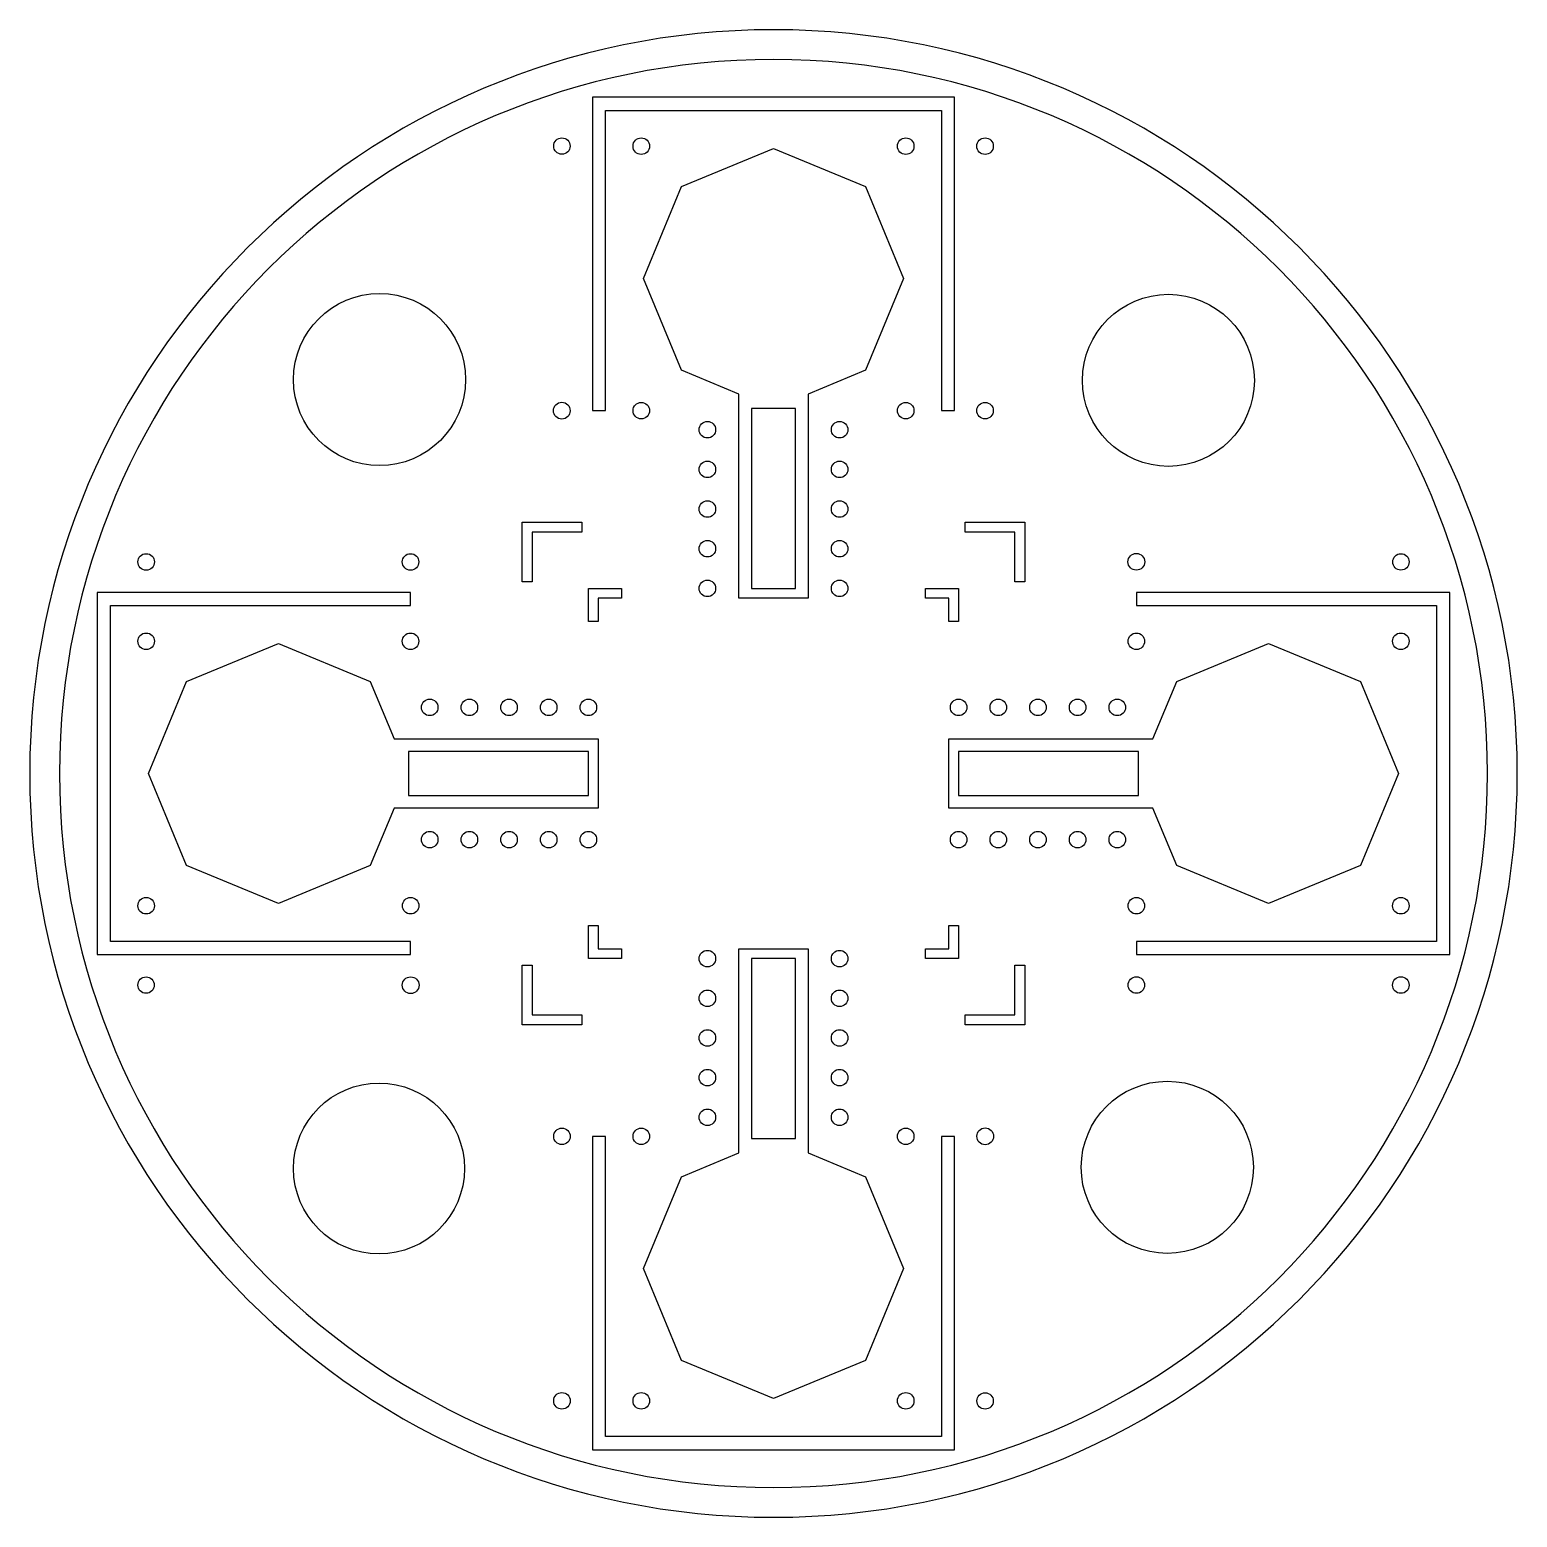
# Model space of a CAD drawing. Extents: x -11250 to 11250, y -11250 to 11250.
import ezdxf

# ---------------------------------------------------------------- set-up
doc = ezdxf.new("R2010")
doc.units = 0
doc.header["$MEASUREMENT"] = 0
for name, color, linetype in [('Bottom', 2, 'Continuous'), ('Top', 1, 'Continuous'), ('Via', 100, 'Continuous')]:
    doc.layers.add(name, color=color, linetype=linetype)

msp = doc.modelspace()

# ---------------------------------------------------------------- linework, layer by layer
at = {"layer": 'Bottom', "linetype": 'Continuous'}
for radius in [11250, 10800]:
    msp.add_circle((0, 0), radius, dxfattribs=at)
at = {"layer": 'Top', "linetype": 'Continuous'}
for points in [[(-2739, 5489), (-2539, 5489), (-2539, 10028), (2539, 10028), (2539, 5489), (2739, 5489), (2739, 10228), (-2739, 10228), (-2739, 5489)], [(-5489, -2739), (-5489, -2539), (-10028, -2539), (-10028, 2539), (-5489, 2539), (-5489, 2739), (-10228, 2739), (-10228, -2739), (-5489, -2739)], [(5489, 2739), (5489, 2539), (10028, 2539), (10028, -2539), (5489, -2539), (5489, -2739), (10228, -2739), (10228, 2739), (5489, 2739)], [(2739, -5489), (2539, -5489), (2539, -10028), (-2539, -10028), (-2539, -5489), (-2739, -5489), (-2739, -10228), (2739, -10228), (2739, -5489)]]:
    msp.add_lwpolyline(points, dxfattribs=at)
at = {"layer": 'Top'}
for points in [[(-525, 2800), (-525, 5740), (-1390, 6099), (-1966, 7489), (-1390, 8879), (0, 9455), (1390, 8879), (1966, 7489), (1390, 6099), (525, 5740), (525, 2650), (-525, 2650)], [(-335, 2800), (335, 2800), (335, 5523), (-335, 5523)], [(-3800, 2900), (-3800, 3800), (-2900, 3800), (-2900, 3650), (-3650, 3650), (-3650, 2900)], [(3650, 2900), (3650, 3650), (2900, 3650), (2900, 3800), (3800, 3800), (3800, 2900)], [(-2800, 2300), (-2800, 2800), (-2300, 2800), (-2300, 2650), (-2650, 2650), (-2650, 2300)], [(2650, 2300), (2650, 2650), (2300, 2650), (2300, 2800), (2800, 2800), (2800, 2300)], [(-2800, -525), (-5740, -525), (-6099, -1390), (-7489, -1966), (-8879, -1390), (-9455, 0), (-8879, 1390), (-7489, 1966), (-6099, 1390), (-5740, 525), (-2650, 525), (-2650, -525)], [(2650, -335), (2650, 525), (5740, 525), (6099, 1390), (7489, 1966), (8879, 1390), (9455, 0), (8879, -1390), (7489, -1966), (6099, -1390), (5740, -525), (2650, -525)], [(-2800, -335), (-2800, 335), (-5523, 335), (-5523, -335)], [(2800, -335), (5523, -335), (5523, 335), (2800, 335)], [(-2800, -2800), (-2800, -2300), (-2650, -2300), (-2650, -2650), (-2300, -2650), (-2300, -2800)], [(2300, -2800), (2300, -2650), (2650, -2650), (2650, -2300), (2800, -2300), (2800, -2800)], [(-525, -5523), (-525, -2650), (525, -2650), (525, -5740), (1390, -6099), (1966, -7489), (1390, -8879), (0, -9455), (-1390, -8879), (-1966, -7489), (-1390, -6099), (-525, -5740)], [(-3800, -3800), (-3800, -2900), (-3650, -2900), (-3650, -3650), (-2900, -3650), (-2900, -3800)], [(-335, -5523), (335, -5523), (335, -2800), (-335, -2800)], [(2900, -3800), (2900, -3650), (3650, -3650), (3650, -2900), (3800, -2900), (3800, -3800)]]:
    msp.add_lwpolyline(points, close=True, dxfattribs=at)
at = {"layer": 'Top', "linetype": 'Continuous'}
for radius in [11250, 10800]:
    msp.add_circle((0, 0), radius, dxfattribs=at)
at = {"layer": 'Via', "linetype": 'Continuous'}
for centre, radius in [((-3201, 9490), 124), ((-2000, 9489), 125), ((2000, 9489), 125), ((3200, 9489), 125), ((-5959, 5959), 1302), ((5973, 5947), 1301), ((-3203, 5488), 127), ((-2000, 5489), 125), ((2000, 5489), 125), ((3200, 5489), 125), ((-1000, 5200), 125), ((1000, 5200), 125), ((-1000, 4600), 125), ((-1000, 4600), 125), ((1000, 4600), 125), ((1000, 4600), 125), ((-1000, 4000), 125), ((1000, 4000), 125), ((-1000, 3400), 125), ((1000, 3400), 125), ((-9489, 3200), 125), ((-5490, 3200), 125), ((5488, 3203), 127), ((9490, 3201), 124), ((-1000, 2800), 125), ((1000, 2800), 125), ((-9489, 2000), 125), ((-5490, 2000), 125), ((5489, 2000), 125), ((9489, 2000), 125), ((-5200, 1000), 125), ((-4600, 1000), 125), ((-4600, 1000), 125), ((-4000, 1000), 125), ((-3400, 1000), 125), ((-2800, 1000), 125), ((2800, 1000), 125), ((3400, 1000), 125), ((4000, 1000), 125), ((4600, 1000), 125), ((4600, 1000), 125), ((5200, 1000), 125), ((-5200, -1000), 125), ((-4600, -1000), 125), ((-4600, -1000), 125), ((-4000, -1000), 125), ((-3400, -1000), 125), ((-2800, -1000), 125), ((2800, -1000), 125), ((3400, -1000), 125), ((4000, -1000), 125), ((4600, -1000), 125), ((4600, -1000), 125), ((5200, -1000), 125), ((-9489, -2000), 125), ((-5489, -2000), 125), ((5489, -2000), 125), ((9489, -2000), 125), ((-1000, -2800), 125), ((1000, -2800), 125), ((-9491, -3201), 124), ((-5488, -3203), 127), ((5489, -3200), 125), ((9489, -3200), 125), ((-1000, -3400), 125), ((1000, -3400), 125), ((-1000, -4000), 125), ((1000, -4000), 125), ((-1000, -4600), 125), ((-1000, -4600), 125), ((1000, -4600), 125), ((1000, -4600), 125), ((-5967, -5975), 1293), ((5957, -5957), 1302), ((-1000, -5200), 125), ((1000, -5200), 125), ((-3200, -5489), 125), ((-2000, -5489), 125), ((2000, -5489), 125), ((3203, -5488), 127), ((-3200, -9489), 125), ((-2000, -9489), 125), ((2000, -9489), 125), ((3201, -9491), 124)]:
    msp.add_circle(centre, radius, dxfattribs=at)

doc.saveas('drawing.dxf')
